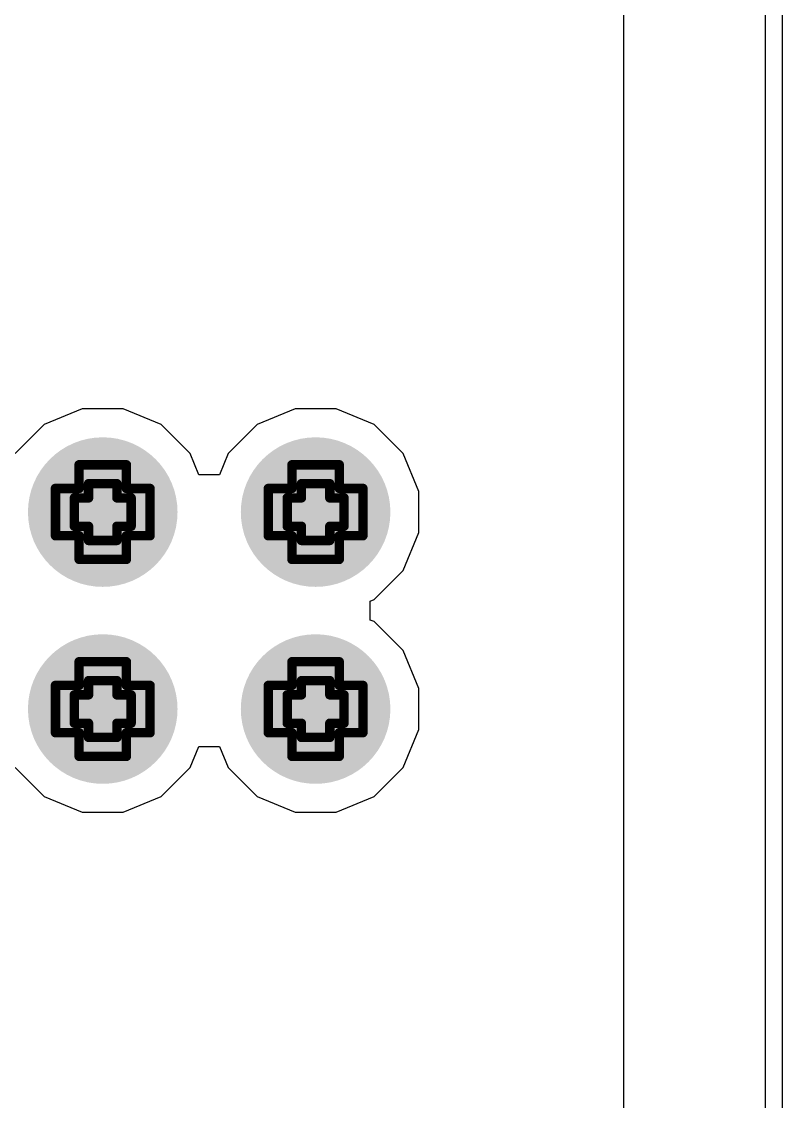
# Model space of a CAD drawing. Header units: inches. Extents: x -3 to 5259, y -3 to 5282.
# Drawn here: x 18.87 to 22.95, y 9.32 to 15.12 of the extents above; entities that cross this region are included whole.
import ezdxf

# ---------------------------------------------------------------- set-up
doc = ezdxf.new("R2010")
doc.units = ezdxf.units.IN
for name, color, linetype in [('Bottom Layer', 5, 'Continuous'), ('Bottom Solder', 6, 'Continuous'), ('Drill Drawing', 1, 'Continuous'), ('Layer 1', 16, 'Continuous'), ('Layer 2', 76, 'Continuous'), ('Top Layer', 1, 'Continuous'), ('Top Solder', 216, 'Continuous'), ('Via Holes', 16, 'Continuous')]:
    doc.layers.add(name, color=color, linetype=linetype)

msp = doc.modelspace()

# ---------------------------------------------------------------- hatches: boundary and pattern name
at = {"layer": 'Bottom Layer'}
h = msp.add_hatch(color=5, dxfattribs=at)
edge = h.paths.add_edge_path()
edge.add_arc((19.304, 12.4877), 0.3, 0, 360)
h = msp.add_hatch(color=5, dxfattribs=at)
edge = h.paths.add_edge_path()
edge.add_arc((20.447, 12.4877), 0.3, 0, 360)
h = msp.add_hatch(color=5, dxfattribs=at)
edge = h.paths.add_edge_path()
edge.add_arc((19.304, 11.43), 0.3, 0, 360)
h = msp.add_hatch(color=5, dxfattribs=at)
edge = h.paths.add_edge_path()
edge.add_arc((20.447, 11.43), 0.3, 0, 360)
at = {"layer": 'Bottom Solder'}
h = msp.add_hatch(color=6, dxfattribs=at)
edge = h.paths.add_edge_path()
edge.add_arc((19.304, 12.4877), 0.4016, 0, 360)
h = msp.add_hatch(color=6, dxfattribs=at)
edge = h.paths.add_edge_path()
edge.add_arc((20.447, 12.4877), 0.4016, 0, 360)
h = msp.add_hatch(color=6, dxfattribs=at)
edge = h.paths.add_edge_path()
edge.add_arc((19.304, 11.43), 0.4016, 0, 360)
h = msp.add_hatch(color=6, dxfattribs=at)
edge = h.paths.add_edge_path()
edge.add_arc((20.447, 11.43), 0.4016, 0, 360)
at = {"layer": 'Layer 1'}
h = msp.add_hatch(color=16, dxfattribs=at)
edge = h.paths.add_edge_path()
edge.add_arc((19.304, 12.4877), 0.3, 0, 360)
h = msp.add_hatch(color=16, dxfattribs=at)
edge = h.paths.add_edge_path()
edge.add_arc((20.447, 12.4877), 0.3, 0, 360)
h = msp.add_hatch(color=16, dxfattribs=at)
edge = h.paths.add_edge_path()
edge.add_arc((19.304, 11.43), 0.3, 0, 360)
h = msp.add_hatch(color=16, dxfattribs=at)
edge = h.paths.add_edge_path()
edge.add_arc((20.447, 11.43), 0.3, 0, 360)
at = {"layer": 'Layer 2'}
h = msp.add_hatch(color=76, dxfattribs=at)
edge = h.paths.add_edge_path()
edge.add_arc((19.304, 12.4877), 0.3, 0, 360)
h = msp.add_hatch(color=76, dxfattribs=at)
edge = h.paths.add_edge_path()
edge.add_arc((20.447, 12.4877), 0.3, 0, 360)
h = msp.add_hatch(color=76, dxfattribs=at)
edge = h.paths.add_edge_path()
edge.add_arc((19.304, 11.43), 0.3, 0, 360)
h = msp.add_hatch(color=76, dxfattribs=at)
edge = h.paths.add_edge_path()
edge.add_arc((20.447, 11.43), 0.3, 0, 360)
at = {"layer": 'Top Layer'}
h = msp.add_hatch(color=1, dxfattribs=at)
edge = h.paths.add_edge_path()
edge.add_arc((19.304, 12.4877), 0.3, 0, 360)
h = msp.add_hatch(color=1, dxfattribs=at)
edge = h.paths.add_edge_path()
edge.add_arc((20.447, 12.4877), 0.3, 0, 360)
h = msp.add_hatch(color=1, dxfattribs=at)
edge = h.paths.add_edge_path()
edge.add_arc((19.304, 11.43), 0.3, 0, 360)
h = msp.add_hatch(color=1, dxfattribs=at)
edge = h.paths.add_edge_path()
edge.add_arc((20.447, 11.43), 0.3, 0, 360)
at = {"layer": 'Top Solder'}
h = msp.add_hatch(color=216, dxfattribs=at)
edge = h.paths.add_edge_path()
edge.add_arc((19.304, 12.4877), 0.4016, 0, 360)
h = msp.add_hatch(color=216, dxfattribs=at)
edge = h.paths.add_edge_path()
edge.add_arc((20.447, 12.4877), 0.4016, 0, 360)
h = msp.add_hatch(color=216, dxfattribs=at)
edge = h.paths.add_edge_path()
edge.add_arc((19.304, 11.43), 0.4016, 0, 360)
h = msp.add_hatch(color=216, dxfattribs=at)
edge = h.paths.add_edge_path()
edge.add_arc((20.447, 11.43), 0.4016, 0, 360)
at = {"layer": 'Via Holes'}
h = msp.add_hatch(color=7, dxfattribs=at)
edge = h.paths.add_edge_path()
edge.add_arc((19.304, 12.4877), 0.15, 0, 360)
h = msp.add_hatch(color=7, dxfattribs=at)
edge = h.paths.add_edge_path()
edge.add_arc((20.447, 12.4877), 0.15, 0, 360)
h = msp.add_hatch(color=7, dxfattribs=at)
edge = h.paths.add_edge_path()
edge.add_arc((19.304, 11.43), 0.15, 0, 360)
h = msp.add_hatch(color=7, dxfattribs=at)
edge = h.paths.add_edge_path()
edge.add_arc((20.447, 11.43), 0.15, 0, 360)

# ---------------------------------------------------------------- linework, layer by layer
at = {"layer": 'Drill Drawing'}
for points in [[(19.177, 12.6147, 0.0508, 0.0508, 0), (19.177, 12.7417, 0.0508, 0.0508, 0)], [(19.177, 12.7417, 0.0508, 0.0508, 0), (19.431, 12.7417, 0.0508, 0.0508, 0)], [(19.431, 12.6147, 0.0508, 0.0508, 0), (19.431, 12.7417, 0.0508, 0.0508, 0)], [(20.32, 12.6147, 0.0508, 0.0508, 0), (20.32, 12.7417, 0.0508, 0.0508, 0)], [(20.32, 12.7417, 0.0508, 0.0508, 0), (20.574, 12.7417, 0.0508, 0.0508, 0)], [(20.574, 12.6147, 0.0508, 0.0508, 0), (20.574, 12.7417, 0.0508, 0.0508, 0)], [(19.2278, 12.5639, 0.0508, 0.0508, 0), (19.2278, 12.6401, 0.0508, 0.0508, 0)], [(19.2278, 12.6401, 0.0508, 0.0508, 0), (19.3802, 12.6401, 0.0508, 0.0508, 0)], [(19.3802, 12.5639, 0.0508, 0.0508, 0), (19.3802, 12.6401, 0.0508, 0.0508, 0)], [(20.3708, 12.5639, 0.0508, 0.0508, 0), (20.3708, 12.6401, 0.0508, 0.0508, 0)], [(20.3708, 12.6401, 0.0508, 0.0508, 0), (20.5232, 12.6401, 0.0508, 0.0508, 0)], [(20.5232, 12.5639, 0.0508, 0.0508, 0), (20.5232, 12.6401, 0.0508, 0.0508, 0)], [(19.05, 12.3607, 0.0508, 0.0508, 0), (19.05, 12.6147, 0.0508, 0.0508, 0)], [(19.05, 12.6147, 0.0508, 0.0508, 0), (19.177, 12.6147, 0.0508, 0.0508, 0)], [(19.1516, 12.4115, 0.0508, 0.0508, 0), (19.1516, 12.5639, 0.0508, 0.0508, 0)], [(19.1516, 12.5639, 0.0508, 0.0508, 0), (19.2278, 12.5639, 0.0508, 0.0508, 0)], [(19.3802, 12.5639, 0.0508, 0.0508, 0), (19.4564, 12.5639, 0.0508, 0.0508, 0)], [(19.431, 12.6147, 0.0508, 0.0508, 0), (19.558, 12.6147, 0.0508, 0.0508, 0)], [(19.4564, 12.4115, 0.0508, 0.0508, 0), (19.4564, 12.5639, 0.0508, 0.0508, 0)], [(19.558, 12.3607, 0.0508, 0.0508, 0), (19.558, 12.6147, 0.0508, 0.0508, 0)], [(20.193, 12.3607, 0.0508, 0.0508, 0), (20.193, 12.6147, 0.0508, 0.0508, 0)], [(20.193, 12.6147, 0.0508, 0.0508, 0), (20.32, 12.6147, 0.0508, 0.0508, 0)], [(20.2946, 12.4115, 0.0508, 0.0508, 0), (20.2946, 12.5639, 0.0508, 0.0508, 0)], [(20.2946, 12.5639, 0.0508, 0.0508, 0), (20.3708, 12.5639, 0.0508, 0.0508, 0)], [(20.5232, 12.5639, 0.0508, 0.0508, 0), (20.5994, 12.5639, 0.0508, 0.0508, 0)], [(20.574, 12.6147, 0.0508, 0.0508, 0), (20.701, 12.6147, 0.0508, 0.0508, 0)], [(20.5994, 12.4115, 0.0508, 0.0508, 0), (20.5994, 12.5639, 0.0508, 0.0508, 0)], [(20.701, 12.3607, 0.0508, 0.0508, 0), (20.701, 12.6147, 0.0508, 0.0508, 0)], [(19.1516, 12.4115, 0.0508, 0.0508, 0), (19.2278, 12.4115, 0.0508, 0.0508, 0)], [(19.2278, 12.3353, 0.0508, 0.0508, 0), (19.2278, 12.4115, 0.0508, 0.0508, 0)], [(19.3802, 12.4115, 0.0508, 0.0508, 0), (19.4564, 12.4115, 0.0508, 0.0508, 0)], [(19.3802, 12.3353, 0.0508, 0.0508, 0), (19.3802, 12.4115, 0.0508, 0.0508, 0)], [(20.2946, 12.4115, 0.0508, 0.0508, 0), (20.3708, 12.4115, 0.0508, 0.0508, 0)], [(20.3708, 12.3353, 0.0508, 0.0508, 0), (20.3708, 12.4115, 0.0508, 0.0508, 0)], [(20.5232, 12.4115, 0.0508, 0.0508, 0), (20.5994, 12.4115, 0.0508, 0.0508, 0)], [(20.5232, 12.3353, 0.0508, 0.0508, 0), (20.5232, 12.4115, 0.0508, 0.0508, 0)], [(19.05, 12.3607, 0.0508, 0.0508, 0), (19.177, 12.3607, 0.0508, 0.0508, 0)], [(19.177, 12.2337, 0.0508, 0.0508, 0), (19.177, 12.3607, 0.0508, 0.0508, 0)], [(19.2278, 12.3353, 0.0508, 0.0508, 0), (19.3802, 12.3353, 0.0508, 0.0508, 0)], [(19.431, 12.3607, 0.0508, 0.0508, 0), (19.558, 12.3607, 0.0508, 0.0508, 0)], [(19.431, 12.2337, 0.0508, 0.0508, 0), (19.431, 12.3607, 0.0508, 0.0508, 0)], [(20.193, 12.3607, 0.0508, 0.0508, 0), (20.32, 12.3607, 0.0508, 0.0508, 0)], [(20.32, 12.2337, 0.0508, 0.0508, 0), (20.32, 12.3607, 0.0508, 0.0508, 0)], [(20.3708, 12.3353, 0.0508, 0.0508, 0), (20.5232, 12.3353, 0.0508, 0.0508, 0)], [(20.574, 12.3607, 0.0508, 0.0508, 0), (20.701, 12.3607, 0.0508, 0.0508, 0)], [(20.574, 12.2337, 0.0508, 0.0508, 0), (20.574, 12.3607, 0.0508, 0.0508, 0)], [(19.177, 12.2337, 0.0508, 0.0508, 0), (19.431, 12.2337, 0.0508, 0.0508, 0)], [(20.32, 12.2337, 0.0508, 0.0508, 0), (20.574, 12.2337, 0.0508, 0.0508, 0)], [(19.177, 11.557, 0.0508, 0.0508, 0), (19.177, 11.684, 0.0508, 0.0508, 0)], [(19.177, 11.684, 0.0508, 0.0508, 0), (19.431, 11.684, 0.0508, 0.0508, 0)], [(19.431, 11.557, 0.0508, 0.0508, 0), (19.431, 11.684, 0.0508, 0.0508, 0)], [(20.32, 11.557, 0.0508, 0.0508, 0), (20.32, 11.684, 0.0508, 0.0508, 0)], [(20.32, 11.684, 0.0508, 0.0508, 0), (20.574, 11.684, 0.0508, 0.0508, 0)], [(20.574, 11.557, 0.0508, 0.0508, 0), (20.574, 11.684, 0.0508, 0.0508, 0)], [(19.2278, 11.5062, 0.0508, 0.0508, 0), (19.2278, 11.5824, 0.0508, 0.0508, 0)], [(19.2278, 11.5824, 0.0508, 0.0508, 0), (19.3802, 11.5824, 0.0508, 0.0508, 0)], [(19.3802, 11.5062, 0.0508, 0.0508, 0), (19.3802, 11.5824, 0.0508, 0.0508, 0)], [(20.3708, 11.5062, 0.0508, 0.0508, 0), (20.3708, 11.5824, 0.0508, 0.0508, 0)], [(20.3708, 11.5824, 0.0508, 0.0508, 0), (20.5232, 11.5824, 0.0508, 0.0508, 0)], [(20.5232, 11.5062, 0.0508, 0.0508, 0), (20.5232, 11.5824, 0.0508, 0.0508, 0)], [(19.05, 11.303, 0.0508, 0.0508, 0), (19.05, 11.557, 0.0508, 0.0508, 0)], [(19.05, 11.557, 0.0508, 0.0508, 0), (19.177, 11.557, 0.0508, 0.0508, 0)], [(19.431, 11.557, 0.0508, 0.0508, 0), (19.558, 11.557, 0.0508, 0.0508, 0)], [(19.558, 11.303, 0.0508, 0.0508, 0), (19.558, 11.557, 0.0508, 0.0508, 0)], [(20.193, 11.303, 0.0508, 0.0508, 0), (20.193, 11.557, 0.0508, 0.0508, 0)], [(20.193, 11.557, 0.0508, 0.0508, 0), (20.32, 11.557, 0.0508, 0.0508, 0)], [(20.574, 11.557, 0.0508, 0.0508, 0), (20.701, 11.557, 0.0508, 0.0508, 0)], [(20.701, 11.303, 0.0508, 0.0508, 0), (20.701, 11.557, 0.0508, 0.0508, 0)], [(19.1516, 11.3538, 0.0508, 0.0508, 0), (19.1516, 11.5062, 0.0508, 0.0508, 0)], [(19.1516, 11.5062, 0.0508, 0.0508, 0), (19.2278, 11.5062, 0.0508, 0.0508, 0)], [(19.3802, 11.5062, 0.0508, 0.0508, 0), (19.4564, 11.5062, 0.0508, 0.0508, 0)], [(19.4564, 11.3538, 0.0508, 0.0508, 0), (19.4564, 11.5062, 0.0508, 0.0508, 0)], [(20.2946, 11.3538, 0.0508, 0.0508, 0), (20.2946, 11.5062, 0.0508, 0.0508, 0)], [(20.2946, 11.5062, 0.0508, 0.0508, 0), (20.3708, 11.5062, 0.0508, 0.0508, 0)], [(20.5232, 11.5062, 0.0508, 0.0508, 0), (20.5994, 11.5062, 0.0508, 0.0508, 0)], [(20.5994, 11.3538, 0.0508, 0.0508, 0), (20.5994, 11.5062, 0.0508, 0.0508, 0)], [(19.1516, 11.3538, 0.0508, 0.0508, 0), (19.2278, 11.3538, 0.0508, 0.0508, 0)], [(19.2278, 11.2776, 0.0508, 0.0508, 0), (19.2278, 11.3538, 0.0508, 0.0508, 0)], [(19.3802, 11.3538, 0.0508, 0.0508, 0), (19.4564, 11.3538, 0.0508, 0.0508, 0)], [(19.3802, 11.2776, 0.0508, 0.0508, 0), (19.3802, 11.3538, 0.0508, 0.0508, 0)], [(20.2946, 11.3538, 0.0508, 0.0508, 0), (20.3708, 11.3538, 0.0508, 0.0508, 0)], [(20.3708, 11.2776, 0.0508, 0.0508, 0), (20.3708, 11.3538, 0.0508, 0.0508, 0)], [(20.5232, 11.3538, 0.0508, 0.0508, 0), (20.5994, 11.3538, 0.0508, 0.0508, 0)], [(20.5232, 11.2776, 0.0508, 0.0508, 0), (20.5232, 11.3538, 0.0508, 0.0508, 0)], [(19.05, 11.303, 0.0508, 0.0508, 0), (19.177, 11.303, 0.0508, 0.0508, 0)], [(19.177, 11.176, 0.0508, 0.0508, 0), (19.177, 11.303, 0.0508, 0.0508, 0)], [(19.431, 11.303, 0.0508, 0.0508, 0), (19.558, 11.303, 0.0508, 0.0508, 0)], [(19.431, 11.176, 0.0508, 0.0508, 0), (19.431, 11.303, 0.0508, 0.0508, 0)], [(20.193, 11.303, 0.0508, 0.0508, 0), (20.32, 11.303, 0.0508, 0.0508, 0)], [(20.32, 11.176, 0.0508, 0.0508, 0), (20.32, 11.303, 0.0508, 0.0508, 0)], [(20.574, 11.303, 0.0508, 0.0508, 0), (20.701, 11.303, 0.0508, 0.0508, 0)], [(20.574, 11.176, 0.0508, 0.0508, 0), (20.574, 11.303, 0.0508, 0.0508, 0)], [(19.2278, 11.2776, 0.0508, 0.0508, 0), (19.3802, 11.2776, 0.0508, 0.0508, 0)], [(20.3708, 11.2776, 0.0508, 0.0508, 0), (20.5232, 11.2776, 0.0508, 0.0508, 0)], [(19.177, 11.176, 0.0508, 0.0508, 0), (19.431, 11.176, 0.0508, 0.0508, 0)], [(20.32, 11.176, 0.0508, 0.0508, 0), (20.574, 11.176, 0.0508, 0.0508, 0)]]:
    msp.add_lwpolyline(points, format="xyseb", dxfattribs=at)
for points in [[(19.1643, 12.7417, 0.0254, 0.0254, 1), (19.1897, 12.7417, 0.0254, 0.0254, 1)], [(19.1643, 12.7417, 0.0254, 0.0254, 1), (19.1897, 12.7417, 0.0254, 0.0254, 1)], [(19.4183, 12.7417, 0.0254, 0.0254, 1), (19.4437, 12.7417, 0.0254, 0.0254, 1)], [(19.4183, 12.7417, 0.0254, 0.0254, 1), (19.4437, 12.7417, 0.0254, 0.0254, 1)], [(20.3073, 12.7417, 0.0254, 0.0254, 1), (20.3327, 12.7417, 0.0254, 0.0254, 1)], [(20.3073, 12.7417, 0.0254, 0.0254, 1), (20.3327, 12.7417, 0.0254, 0.0254, 1)], [(20.5613, 12.7417, 0.0254, 0.0254, 1), (20.5867, 12.7417, 0.0254, 0.0254, 1)], [(20.5613, 12.7417, 0.0254, 0.0254, 1), (20.5867, 12.7417, 0.0254, 0.0254, 1)], [(19.2151, 12.6401, 0.0254, 0.0254, 1), (19.2405, 12.6401, 0.0254, 0.0254, 1)], [(19.2151, 12.6401, 0.0254, 0.0254, 1), (19.2405, 12.6401, 0.0254, 0.0254, 1)], [(19.3675, 12.6401, 0.0254, 0.0254, 1), (19.3929, 12.6401, 0.0254, 0.0254, 1)], [(19.3675, 12.6401, 0.0254, 0.0254, 1), (19.3929, 12.6401, 0.0254, 0.0254, 1)], [(20.3581, 12.6401, 0.0254, 0.0254, 1), (20.3835, 12.6401, 0.0254, 0.0254, 1)], [(20.3581, 12.6401, 0.0254, 0.0254, 1), (20.3835, 12.6401, 0.0254, 0.0254, 1)], [(20.5105, 12.6401, 0.0254, 0.0254, 1), (20.5359, 12.6401, 0.0254, 0.0254, 1)], [(20.5105, 12.6401, 0.0254, 0.0254, 1), (20.5359, 12.6401, 0.0254, 0.0254, 1)], [(19.0373, 12.6147, 0.0254, 0.0254, 1), (19.0627, 12.6147, 0.0254, 0.0254, 1)], [(19.0373, 12.6147, 0.0254, 0.0254, 1), (19.0627, 12.6147, 0.0254, 0.0254, 1)], [(19.1389, 12.5639, 0.0254, 0.0254, 1), (19.1643, 12.5639, 0.0254, 0.0254, 1)], [(19.1389, 12.5639, 0.0254, 0.0254, 1), (19.1643, 12.5639, 0.0254, 0.0254, 1)], [(19.1643, 12.6147, 0.0254, 0.0254, 1), (19.1897, 12.6147, 0.0254, 0.0254, 1)], [(19.1643, 12.6147, 0.0254, 0.0254, 1), (19.1897, 12.6147, 0.0254, 0.0254, 1)], [(19.2151, 12.5639, 0.0254, 0.0254, 1), (19.2405, 12.5639, 0.0254, 0.0254, 1)], [(19.2151, 12.5639, 0.0254, 0.0254, 1), (19.2405, 12.5639, 0.0254, 0.0254, 1)], [(19.3675, 12.5639, 0.0254, 0.0254, 1), (19.3929, 12.5639, 0.0254, 0.0254, 1)], [(19.3675, 12.5639, 0.0254, 0.0254, 1), (19.3929, 12.5639, 0.0254, 0.0254, 1)], [(19.4183, 12.6147, 0.0254, 0.0254, 1), (19.4437, 12.6147, 0.0254, 0.0254, 1)], [(19.4183, 12.6147, 0.0254, 0.0254, 1), (19.4437, 12.6147, 0.0254, 0.0254, 1)], [(19.4437, 12.5639, 0.0254, 0.0254, 1), (19.4691, 12.5639, 0.0254, 0.0254, 1)], [(19.4437, 12.5639, 0.0254, 0.0254, 1), (19.4691, 12.5639, 0.0254, 0.0254, 1)], [(19.5453, 12.6147, 0.0254, 0.0254, 1), (19.5707, 12.6147, 0.0254, 0.0254, 1)], [(19.5453, 12.6147, 0.0254, 0.0254, 1), (19.5707, 12.6147, 0.0254, 0.0254, 1)], [(20.1803, 12.6147, 0.0254, 0.0254, 1), (20.2057, 12.6147, 0.0254, 0.0254, 1)], [(20.1803, 12.6147, 0.0254, 0.0254, 1), (20.2057, 12.6147, 0.0254, 0.0254, 1)], [(20.2819, 12.5639, 0.0254, 0.0254, 1), (20.3073, 12.5639, 0.0254, 0.0254, 1)], [(20.2819, 12.5639, 0.0254, 0.0254, 1), (20.3073, 12.5639, 0.0254, 0.0254, 1)], [(20.3073, 12.6147, 0.0254, 0.0254, 1), (20.3327, 12.6147, 0.0254, 0.0254, 1)], [(20.3073, 12.6147, 0.0254, 0.0254, 1), (20.3327, 12.6147, 0.0254, 0.0254, 1)], [(20.3581, 12.5639, 0.0254, 0.0254, 1), (20.3835, 12.5639, 0.0254, 0.0254, 1)], [(20.3581, 12.5639, 0.0254, 0.0254, 1), (20.3835, 12.5639, 0.0254, 0.0254, 1)], [(20.5105, 12.5639, 0.0254, 0.0254, 1), (20.5359, 12.5639, 0.0254, 0.0254, 1)], [(20.5105, 12.5639, 0.0254, 0.0254, 1), (20.5359, 12.5639, 0.0254, 0.0254, 1)], [(20.5613, 12.6147, 0.0254, 0.0254, 1), (20.5867, 12.6147, 0.0254, 0.0254, 1)], [(20.5613, 12.6147, 0.0254, 0.0254, 1), (20.5867, 12.6147, 0.0254, 0.0254, 1)], [(20.5867, 12.5639, 0.0254, 0.0254, 1), (20.6121, 12.5639, 0.0254, 0.0254, 1)], [(20.5867, 12.5639, 0.0254, 0.0254, 1), (20.6121, 12.5639, 0.0254, 0.0254, 1)], [(20.6883, 12.6147, 0.0254, 0.0254, 1), (20.7137, 12.6147, 0.0254, 0.0254, 1)], [(20.6883, 12.6147, 0.0254, 0.0254, 1), (20.7137, 12.6147, 0.0254, 0.0254, 1)], [(19.1389, 12.4115, 0.0254, 0.0254, 1), (19.1643, 12.4115, 0.0254, 0.0254, 1)], [(19.1389, 12.4115, 0.0254, 0.0254, 1), (19.1643, 12.4115, 0.0254, 0.0254, 1)], [(19.2151, 12.4115, 0.0254, 0.0254, 1), (19.2405, 12.4115, 0.0254, 0.0254, 1)], [(19.2151, 12.4115, 0.0254, 0.0254, 1), (19.2405, 12.4115, 0.0254, 0.0254, 1)], [(19.3675, 12.4115, 0.0254, 0.0254, 1), (19.3929, 12.4115, 0.0254, 0.0254, 1)], [(19.3675, 12.4115, 0.0254, 0.0254, 1), (19.3929, 12.4115, 0.0254, 0.0254, 1)], [(19.4437, 12.4115, 0.0254, 0.0254, 1), (19.4691, 12.4115, 0.0254, 0.0254, 1)], [(19.4437, 12.4115, 0.0254, 0.0254, 1), (19.4691, 12.4115, 0.0254, 0.0254, 1)], [(20.2819, 12.4115, 0.0254, 0.0254, 1), (20.3073, 12.4115, 0.0254, 0.0254, 1)], [(20.2819, 12.4115, 0.0254, 0.0254, 1), (20.3073, 12.4115, 0.0254, 0.0254, 1)], [(20.3581, 12.4115, 0.0254, 0.0254, 1), (20.3835, 12.4115, 0.0254, 0.0254, 1)], [(20.3581, 12.4115, 0.0254, 0.0254, 1), (20.3835, 12.4115, 0.0254, 0.0254, 1)], [(20.5105, 12.4115, 0.0254, 0.0254, 1), (20.5359, 12.4115, 0.0254, 0.0254, 1)], [(20.5105, 12.4115, 0.0254, 0.0254, 1), (20.5359, 12.4115, 0.0254, 0.0254, 1)], [(20.5867, 12.4115, 0.0254, 0.0254, 1), (20.6121, 12.4115, 0.0254, 0.0254, 1)], [(20.5867, 12.4115, 0.0254, 0.0254, 1), (20.6121, 12.4115, 0.0254, 0.0254, 1)], [(19.0373, 12.3607, 0.0254, 0.0254, 1), (19.0627, 12.3607, 0.0254, 0.0254, 1)], [(19.0373, 12.3607, 0.0254, 0.0254, 1), (19.0627, 12.3607, 0.0254, 0.0254, 1)], [(19.1643, 12.3607, 0.0254, 0.0254, 1), (19.1897, 12.3607, 0.0254, 0.0254, 1)], [(19.1643, 12.3607, 0.0254, 0.0254, 1), (19.1897, 12.3607, 0.0254, 0.0254, 1)], [(19.2151, 12.3353, 0.0254, 0.0254, 1), (19.2405, 12.3353, 0.0254, 0.0254, 1)], [(19.2151, 12.3353, 0.0254, 0.0254, 1), (19.2405, 12.3353, 0.0254, 0.0254, 1)], [(19.3675, 12.3353, 0.0254, 0.0254, 1), (19.3929, 12.3353, 0.0254, 0.0254, 1)], [(19.3675, 12.3353, 0.0254, 0.0254, 1), (19.3929, 12.3353, 0.0254, 0.0254, 1)], [(19.4183, 12.3607, 0.0254, 0.0254, 1), (19.4437, 12.3607, 0.0254, 0.0254, 1)], [(19.4183, 12.3607, 0.0254, 0.0254, 1), (19.4437, 12.3607, 0.0254, 0.0254, 1)], [(19.5453, 12.3607, 0.0254, 0.0254, 1), (19.5707, 12.3607, 0.0254, 0.0254, 1)], [(19.5453, 12.3607, 0.0254, 0.0254, 1), (19.5707, 12.3607, 0.0254, 0.0254, 1)], [(20.1803, 12.3607, 0.0254, 0.0254, 1), (20.2057, 12.3607, 0.0254, 0.0254, 1)], [(20.1803, 12.3607, 0.0254, 0.0254, 1), (20.2057, 12.3607, 0.0254, 0.0254, 1)], [(20.3073, 12.3607, 0.0254, 0.0254, 1), (20.3327, 12.3607, 0.0254, 0.0254, 1)], [(20.3073, 12.3607, 0.0254, 0.0254, 1), (20.3327, 12.3607, 0.0254, 0.0254, 1)], [(20.3581, 12.3353, 0.0254, 0.0254, 1), (20.3835, 12.3353, 0.0254, 0.0254, 1)], [(20.3581, 12.3353, 0.0254, 0.0254, 1), (20.3835, 12.3353, 0.0254, 0.0254, 1)], [(20.5105, 12.3353, 0.0254, 0.0254, 1), (20.5359, 12.3353, 0.0254, 0.0254, 1)], [(20.5105, 12.3353, 0.0254, 0.0254, 1), (20.5359, 12.3353, 0.0254, 0.0254, 1)], [(20.5613, 12.3607, 0.0254, 0.0254, 1), (20.5867, 12.3607, 0.0254, 0.0254, 1)], [(20.5613, 12.3607, 0.0254, 0.0254, 1), (20.5867, 12.3607, 0.0254, 0.0254, 1)], [(20.6883, 12.3607, 0.0254, 0.0254, 1), (20.7137, 12.3607, 0.0254, 0.0254, 1)], [(20.6883, 12.3607, 0.0254, 0.0254, 1), (20.7137, 12.3607, 0.0254, 0.0254, 1)], [(19.1643, 12.2337, 0.0254, 0.0254, 1), (19.1897, 12.2337, 0.0254, 0.0254, 1)], [(19.1643, 12.2337, 0.0254, 0.0254, 1), (19.1897, 12.2337, 0.0254, 0.0254, 1)], [(19.4183, 12.2337, 0.0254, 0.0254, 1), (19.4437, 12.2337, 0.0254, 0.0254, 1)], [(19.4183, 12.2337, 0.0254, 0.0254, 1), (19.4437, 12.2337, 0.0254, 0.0254, 1)], [(20.3073, 12.2337, 0.0254, 0.0254, 1), (20.3327, 12.2337, 0.0254, 0.0254, 1)], [(20.3073, 12.2337, 0.0254, 0.0254, 1), (20.3327, 12.2337, 0.0254, 0.0254, 1)], [(20.5613, 12.2337, 0.0254, 0.0254, 1), (20.5867, 12.2337, 0.0254, 0.0254, 1)], [(20.5613, 12.2337, 0.0254, 0.0254, 1), (20.5867, 12.2337, 0.0254, 0.0254, 1)], [(19.1643, 11.684, 0.0254, 0.0254, 1), (19.1897, 11.684, 0.0254, 0.0254, 1)], [(19.1643, 11.684, 0.0254, 0.0254, 1), (19.1897, 11.684, 0.0254, 0.0254, 1)], [(19.4183, 11.684, 0.0254, 0.0254, 1), (19.4437, 11.684, 0.0254, 0.0254, 1)], [(19.4183, 11.684, 0.0254, 0.0254, 1), (19.4437, 11.684, 0.0254, 0.0254, 1)], [(20.3073, 11.684, 0.0254, 0.0254, 1), (20.3327, 11.684, 0.0254, 0.0254, 1)], [(20.3073, 11.684, 0.0254, 0.0254, 1), (20.3327, 11.684, 0.0254, 0.0254, 1)], [(20.5613, 11.684, 0.0254, 0.0254, 1), (20.5867, 11.684, 0.0254, 0.0254, 1)], [(20.5613, 11.684, 0.0254, 0.0254, 1), (20.5867, 11.684, 0.0254, 0.0254, 1)], [(19.2151, 11.5824, 0.0254, 0.0254, 1), (19.2405, 11.5824, 0.0254, 0.0254, 1)], [(19.2151, 11.5824, 0.0254, 0.0254, 1), (19.2405, 11.5824, 0.0254, 0.0254, 1)], [(19.3675, 11.5824, 0.0254, 0.0254, 1), (19.3929, 11.5824, 0.0254, 0.0254, 1)], [(19.3675, 11.5824, 0.0254, 0.0254, 1), (19.3929, 11.5824, 0.0254, 0.0254, 1)], [(20.3581, 11.5824, 0.0254, 0.0254, 1), (20.3835, 11.5824, 0.0254, 0.0254, 1)], [(20.3581, 11.5824, 0.0254, 0.0254, 1), (20.3835, 11.5824, 0.0254, 0.0254, 1)], [(20.5105, 11.5824, 0.0254, 0.0254, 1), (20.5359, 11.5824, 0.0254, 0.0254, 1)], [(20.5105, 11.5824, 0.0254, 0.0254, 1), (20.5359, 11.5824, 0.0254, 0.0254, 1)], [(19.0373, 11.557, 0.0254, 0.0254, 1), (19.0627, 11.557, 0.0254, 0.0254, 1)], [(19.0373, 11.557, 0.0254, 0.0254, 1), (19.0627, 11.557, 0.0254, 0.0254, 1)], [(19.1643, 11.557, 0.0254, 0.0254, 1), (19.1897, 11.557, 0.0254, 0.0254, 1)], [(19.1643, 11.557, 0.0254, 0.0254, 1), (19.1897, 11.557, 0.0254, 0.0254, 1)], [(19.4183, 11.557, 0.0254, 0.0254, 1), (19.4437, 11.557, 0.0254, 0.0254, 1)], [(19.4183, 11.557, 0.0254, 0.0254, 1), (19.4437, 11.557, 0.0254, 0.0254, 1)], [(19.5453, 11.557, 0.0254, 0.0254, 1), (19.5707, 11.557, 0.0254, 0.0254, 1)], [(19.5453, 11.557, 0.0254, 0.0254, 1), (19.5707, 11.557, 0.0254, 0.0254, 1)], [(20.1803, 11.557, 0.0254, 0.0254, 1), (20.2057, 11.557, 0.0254, 0.0254, 1)], [(20.1803, 11.557, 0.0254, 0.0254, 1), (20.2057, 11.557, 0.0254, 0.0254, 1)], [(20.3073, 11.557, 0.0254, 0.0254, 1), (20.3327, 11.557, 0.0254, 0.0254, 1)], [(20.3073, 11.557, 0.0254, 0.0254, 1), (20.3327, 11.557, 0.0254, 0.0254, 1)], [(20.5613, 11.557, 0.0254, 0.0254, 1), (20.5867, 11.557, 0.0254, 0.0254, 1)], [(20.5613, 11.557, 0.0254, 0.0254, 1), (20.5867, 11.557, 0.0254, 0.0254, 1)], [(20.6883, 11.557, 0.0254, 0.0254, 1), (20.7137, 11.557, 0.0254, 0.0254, 1)], [(20.6883, 11.557, 0.0254, 0.0254, 1), (20.7137, 11.557, 0.0254, 0.0254, 1)], [(19.1389, 11.5062, 0.0254, 0.0254, 1), (19.1643, 11.5062, 0.0254, 0.0254, 1)], [(19.1389, 11.5062, 0.0254, 0.0254, 1), (19.1643, 11.5062, 0.0254, 0.0254, 1)], [(19.2151, 11.5062, 0.0254, 0.0254, 1), (19.2405, 11.5062, 0.0254, 0.0254, 1)], [(19.2151, 11.5062, 0.0254, 0.0254, 1), (19.2405, 11.5062, 0.0254, 0.0254, 1)], [(19.3675, 11.5062, 0.0254, 0.0254, 1), (19.3929, 11.5062, 0.0254, 0.0254, 1)], [(19.3675, 11.5062, 0.0254, 0.0254, 1), (19.3929, 11.5062, 0.0254, 0.0254, 1)], [(19.4437, 11.5062, 0.0254, 0.0254, 1), (19.4691, 11.5062, 0.0254, 0.0254, 1)], [(19.4437, 11.5062, 0.0254, 0.0254, 1), (19.4691, 11.5062, 0.0254, 0.0254, 1)], [(20.2819, 11.5062, 0.0254, 0.0254, 1), (20.3073, 11.5062, 0.0254, 0.0254, 1)], [(20.2819, 11.5062, 0.0254, 0.0254, 1), (20.3073, 11.5062, 0.0254, 0.0254, 1)], [(20.3581, 11.5062, 0.0254, 0.0254, 1), (20.3835, 11.5062, 0.0254, 0.0254, 1)], [(20.3581, 11.5062, 0.0254, 0.0254, 1), (20.3835, 11.5062, 0.0254, 0.0254, 1)], [(20.5105, 11.5062, 0.0254, 0.0254, 1), (20.5359, 11.5062, 0.0254, 0.0254, 1)], [(20.5105, 11.5062, 0.0254, 0.0254, 1), (20.5359, 11.5062, 0.0254, 0.0254, 1)], [(20.5867, 11.5062, 0.0254, 0.0254, 1), (20.6121, 11.5062, 0.0254, 0.0254, 1)], [(20.5867, 11.5062, 0.0254, 0.0254, 1), (20.6121, 11.5062, 0.0254, 0.0254, 1)], [(19.1389, 11.3538, 0.0254, 0.0254, 1), (19.1643, 11.3538, 0.0254, 0.0254, 1)], [(19.1389, 11.3538, 0.0254, 0.0254, 1), (19.1643, 11.3538, 0.0254, 0.0254, 1)], [(19.2151, 11.3538, 0.0254, 0.0254, 1), (19.2405, 11.3538, 0.0254, 0.0254, 1)], [(19.2151, 11.3538, 0.0254, 0.0254, 1), (19.2405, 11.3538, 0.0254, 0.0254, 1)], [(19.3675, 11.3538, 0.0254, 0.0254, 1), (19.3929, 11.3538, 0.0254, 0.0254, 1)], [(19.3675, 11.3538, 0.0254, 0.0254, 1), (19.3929, 11.3538, 0.0254, 0.0254, 1)], [(19.4437, 11.3538, 0.0254, 0.0254, 1), (19.4691, 11.3538, 0.0254, 0.0254, 1)], [(19.4437, 11.3538, 0.0254, 0.0254, 1), (19.4691, 11.3538, 0.0254, 0.0254, 1)], [(20.2819, 11.3538, 0.0254, 0.0254, 1), (20.3073, 11.3538, 0.0254, 0.0254, 1)], [(20.2819, 11.3538, 0.0254, 0.0254, 1), (20.3073, 11.3538, 0.0254, 0.0254, 1)], [(20.3581, 11.3538, 0.0254, 0.0254, 1), (20.3835, 11.3538, 0.0254, 0.0254, 1)], [(20.3581, 11.3538, 0.0254, 0.0254, 1), (20.3835, 11.3538, 0.0254, 0.0254, 1)], [(20.5105, 11.3538, 0.0254, 0.0254, 1), (20.5359, 11.3538, 0.0254, 0.0254, 1)], [(20.5105, 11.3538, 0.0254, 0.0254, 1), (20.5359, 11.3538, 0.0254, 0.0254, 1)], [(20.5867, 11.3538, 0.0254, 0.0254, 1), (20.6121, 11.3538, 0.0254, 0.0254, 1)], [(20.5867, 11.3538, 0.0254, 0.0254, 1), (20.6121, 11.3538, 0.0254, 0.0254, 1)], [(19.0373, 11.303, 0.0254, 0.0254, 1), (19.0627, 11.303, 0.0254, 0.0254, 1)], [(19.0373, 11.303, 0.0254, 0.0254, 1), (19.0627, 11.303, 0.0254, 0.0254, 1)], [(19.1643, 11.303, 0.0254, 0.0254, 1), (19.1897, 11.303, 0.0254, 0.0254, 1)], [(19.1643, 11.303, 0.0254, 0.0254, 1), (19.1897, 11.303, 0.0254, 0.0254, 1)], [(19.4183, 11.303, 0.0254, 0.0254, 1), (19.4437, 11.303, 0.0254, 0.0254, 1)], [(19.4183, 11.303, 0.0254, 0.0254, 1), (19.4437, 11.303, 0.0254, 0.0254, 1)], [(19.5453, 11.303, 0.0254, 0.0254, 1), (19.5707, 11.303, 0.0254, 0.0254, 1)], [(19.5453, 11.303, 0.0254, 0.0254, 1), (19.5707, 11.303, 0.0254, 0.0254, 1)], [(20.1803, 11.303, 0.0254, 0.0254, 1), (20.2057, 11.303, 0.0254, 0.0254, 1)], [(20.1803, 11.303, 0.0254, 0.0254, 1), (20.2057, 11.303, 0.0254, 0.0254, 1)], [(20.3073, 11.303, 0.0254, 0.0254, 1), (20.3327, 11.303, 0.0254, 0.0254, 1)], [(20.3073, 11.303, 0.0254, 0.0254, 1), (20.3327, 11.303, 0.0254, 0.0254, 1)], [(20.5613, 11.303, 0.0254, 0.0254, 1), (20.5867, 11.303, 0.0254, 0.0254, 1)], [(20.5613, 11.303, 0.0254, 0.0254, 1), (20.5867, 11.303, 0.0254, 0.0254, 1)], [(20.6883, 11.303, 0.0254, 0.0254, 1), (20.7137, 11.303, 0.0254, 0.0254, 1)], [(20.6883, 11.303, 0.0254, 0.0254, 1), (20.7137, 11.303, 0.0254, 0.0254, 1)], [(19.2151, 11.2776, 0.0254, 0.0254, 1), (19.2405, 11.2776, 0.0254, 0.0254, 1)], [(19.2151, 11.2776, 0.0254, 0.0254, 1), (19.2405, 11.2776, 0.0254, 0.0254, 1)], [(19.3675, 11.2776, 0.0254, 0.0254, 1), (19.3929, 11.2776, 0.0254, 0.0254, 1)], [(19.3675, 11.2776, 0.0254, 0.0254, 1), (19.3929, 11.2776, 0.0254, 0.0254, 1)], [(20.3581, 11.2776, 0.0254, 0.0254, 1), (20.3835, 11.2776, 0.0254, 0.0254, 1)], [(20.3581, 11.2776, 0.0254, 0.0254, 1), (20.3835, 11.2776, 0.0254, 0.0254, 1)], [(20.5105, 11.2776, 0.0254, 0.0254, 1), (20.5359, 11.2776, 0.0254, 0.0254, 1)], [(20.5105, 11.2776, 0.0254, 0.0254, 1), (20.5359, 11.2776, 0.0254, 0.0254, 1)], [(19.1643, 11.176, 0.0254, 0.0254, 1), (19.1897, 11.176, 0.0254, 0.0254, 1)], [(19.1643, 11.176, 0.0254, 0.0254, 1), (19.1897, 11.176, 0.0254, 0.0254, 1)], [(19.4183, 11.176, 0.0254, 0.0254, 1), (19.4437, 11.176, 0.0254, 0.0254, 1)], [(19.4183, 11.176, 0.0254, 0.0254, 1), (19.4437, 11.176, 0.0254, 0.0254, 1)], [(20.3073, 11.176, 0.0254, 0.0254, 1), (20.3327, 11.176, 0.0254, 0.0254, 1)], [(20.3073, 11.176, 0.0254, 0.0254, 1), (20.3327, 11.176, 0.0254, 0.0254, 1)], [(20.5613, 11.176, 0.0254, 0.0254, 1), (20.5867, 11.176, 0.0254, 0.0254, 1)], [(20.5613, 11.176, 0.0254, 0.0254, 1), (20.5867, 11.176, 0.0254, 0.0254, 1)]]:
    msp.add_lwpolyline(points, format="xyseb", close=True, dxfattribs=at)
at = {"layer": 'Layer 1'}
for p, q in [((19.1938, 13.0417), (18.9902, 12.9573)), ((19.4142, 13.0417), (19.1938, 13.0417)), ((19.6178, 12.9573), (19.4142, 13.0417)), ((20.3368, 13.0417), (20.1332, 12.9573)), ((20.5572, 13.0417), (20.3368, 13.0417)), ((20.7608, 12.9573), (20.5572, 13.0417)), ((18.9902, 12.9573), (18.8343, 12.8015)), ((19.7736, 12.8015), (19.6178, 12.9573)), ((20.1332, 12.9573), (19.9773, 12.8015)), ((20.9166, 12.8015), (20.7608, 12.9573)), ((19.8205, 12.6884), (19.7736, 12.8015)), ((19.9773, 12.8015), (19.9305, 12.6884)), ((21.001, 12.5979), (20.9166, 12.8015)), ((19.9305, 12.6884), (19.8205, 12.6884)), ((21.001, 12.3775), (21.001, 12.5979)), ((20.9166, 12.1739), (21.001, 12.3775)), ((20.7608, 12.018), (20.9166, 12.1739)), ((20.7406, 12.0096), (20.7608, 12.018)), ((20.7406, 11.908), (20.7406, 12.0096)), ((20.7608, 11.8997), (20.7406, 11.908)), ((20.9166, 11.7438), (20.7608, 11.8997)), ((21.001, 11.5402), (20.9166, 11.7438)), ((21.001, 11.3198), (21.001, 11.5402)), ((20.9166, 11.1162), (21.001, 11.3198)), ((19.7736, 11.1162), (19.8205, 11.2293)), ((19.8205, 11.2293), (19.9305, 11.2293)), ((19.9305, 11.2293), (19.9773, 11.1162)), ((18.8343, 11.1162), (18.9902, 10.9603)), ((19.6178, 10.9603), (19.7736, 11.1162)), ((19.9773, 11.1162), (20.1332, 10.9603)), ((20.7608, 10.9603), (20.9166, 11.1162)), ((18.9902, 10.9603), (19.1938, 10.876)), ((19.4142, 10.876), (19.6178, 10.9603)), ((20.1332, 10.9603), (20.3368, 10.876)), ((20.5572, 10.876), (20.7608, 10.9603)), ((19.1938, 10.876), (19.4142, 10.876)), ((20.3368, 10.876), (20.5572, 10.876))]:
    msp.add_line(p, q, dxfattribs=at)
at = {"layer": 'Layer 2'}
for p, q in [((22.9534, 5.7525), (22.9534, 20.4134)), ((22.0995, 18.2181), (22.0995, 6.0721))]:
    msp.add_line(p, q, dxfattribs=at)
at = {"layer": 'Top Layer'}
msp.add_line((22.86, 16.6828), (22.86, 7.7495), dxfattribs=at)

doc.saveas('drawing.dxf')
